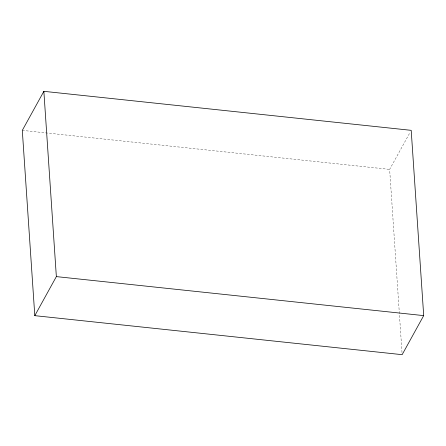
<?xml version="1.0" encoding="UTF-8"?>
<svg xmlns="http://www.w3.org/2000/svg" width="446" height="446" viewBox="0 0 446 446"><rect width="100%" height="100%" fill="white"/><g stroke="black" fill="none" stroke-linecap="round" stroke-linejoin="round"><path stroke-width="0.33" stroke-dasharray="2.23 1.67" d="M402.002 352.585L389.642 169.391L410.208 132.144M22.3 130.383L389.642 169.391"/><path stroke-width="0.67" d="M43.859 91.33L22.3 130.383L34.799 315.662L402.141 354.67L423.7 315.617L411.201 130.338L43.859 91.33L56.358 276.609L34.799 315.662M56.358 276.609L423.7 315.617"/></g></svg>
